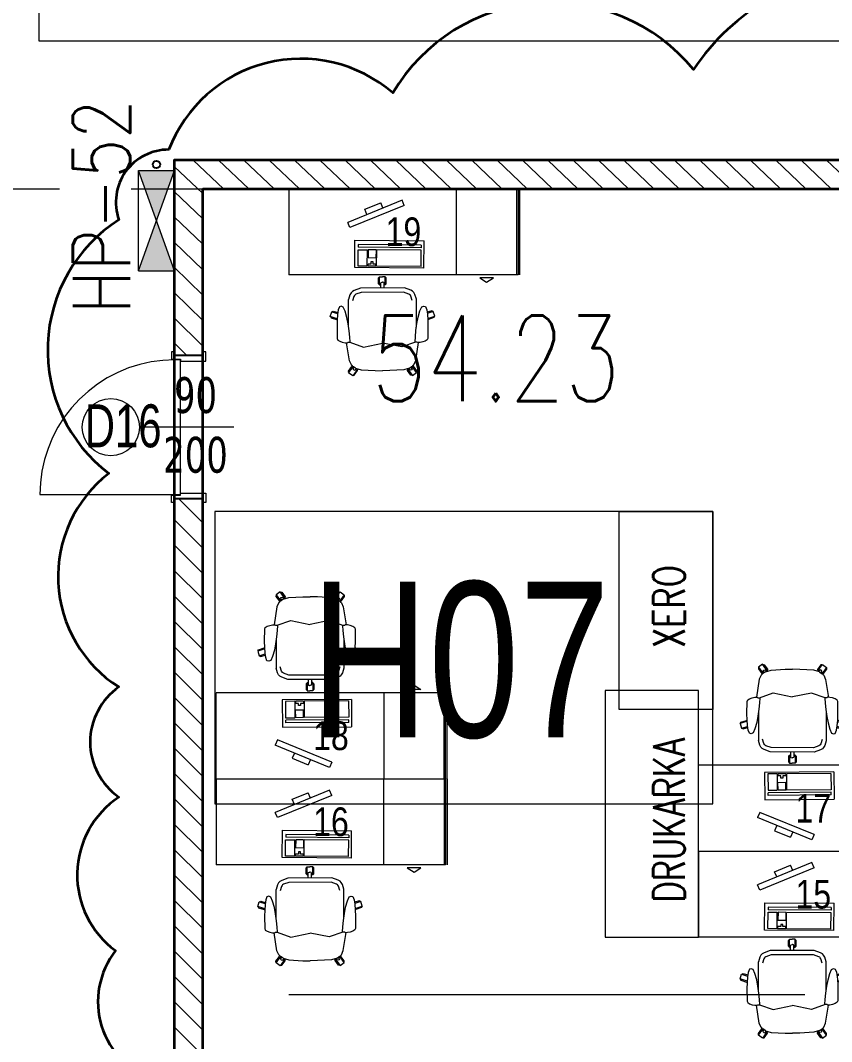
# Model space of a CAD drawing. Extents: x 6529560 to 6558080, y 5579316 to 5588131.
# Drawn here: x 6543618.21 to 6543623.87, y 5579568.52 to 5579575.64 of the extents above; entities that cross this region are included whole.
import ezdxf
from ezdxf.enums import TextEntityAlignment as Align

# ---------------------------------------------------------------- set-up
doc = ezdxf.new("R2010")
doc.units = 0
doc.header["$MEASUREMENT"] = 0
for name, pattern in [('1$0$0$5', [1.5, 1, -0.5]), ('ACAD_ISO10W100', [18, 12, -3, 0, -3]), ('GR_SOLID', [0])]:
    doc.linetypes.add(name, pattern=pattern)
doc.layers.get('0').update_dxf_attribs({"color": 2, "linetype": 'CONTINUOUS', "lineweight": 5})
doc.layers.get('Defpoints').update_dxf_attribs({"linetype": 'CONTINUOUS'})
for name, color, linetype, lineweight in [('_AS_hydrantowa_opis', 7, 'CONTINUOUS', 25), ('_AS_hydrantowa_szafki', 240, 'CONTINUOUS', 25), ('_AS_WH_hydrant', 1, 'CONTINUOUS', 15), ('arch_drzwi i okna', 4, 'CONTINUOUS', 15), ('arch_drzwi i okna_znaczniki', 130, 'CONTINUOUS', 9), ('arch_meble', 5, 'GR_SOLID', 13), ('arch_opisy', 20, 'CONTINUOUS', 13), ('arch_osie', 181, 'CONTINUOUS', 5), ('arch_powierzchnia', 6, 'CONTINUOUS', 35), ('arch_samochody', 10, 'CONTINUOUS', 15), ('arch_sciany murowane wewnetrzne', 20, 'CONTINUOUS', 25), ('arch_sciany wewnetrzne murowane wypelnienie', 20, 'CONTINUOUS', 15), ('arch_zadaszenie krawedzie', 12, 'CONTINUOUS', 18), ('AUSSENMASSE_N3', 7, 'GR_SOLID', 18)]:
    doc.layers.add(name, color=color, linetype=linetype, lineweight=lineweight)
doc.styles.add('KA_opisy_pionów', font='romans.shx', dxfattribs={"width": 0.8})
doc.styles.get("Standard").update_dxf_attribs({"font": 'arial.ttf', "width": 0.75})
doc.styles.add('styl1', font='romans.shx', dxfattribs={"width": 0.75})
doc.styles.add('TABELKA', font='tahoma.ttf', dxfattribs={"width": 0.8})

# ---------------------------------------------------------------- blocks, each defined once
blk = doc.blocks.new('tir')
at = {"layer": 'arch_samochody', "extrusion": (1.98125e-11, 3.45375842126e-05, 0.9999999994035778)}
blk.add_lwpolyline([(5470.780589298495, -1011.937312453941), (5470.780580478478, -1027.312312453899), (5472.980580478425, -1027.312313715928), (5472.98058929854, -1011.93731371619), (5470.780589298495, -1011.937312453941)], dxfattribs=at)
blk = doc.blocks.new('A$C6D4A2805')
at = {"layer": '_AS_WH_hydrant'}
h = blk.add_hatch(color=1, dxfattribs=at)
h.dxf.hatch_style = 1
h.paths.add_polyline_path([(350.0000645567197, -124.9997772218194), (699.9999280672055, 0.0005195129197091), (700.0000999062322, -249.999483399326)])
h.paths.add_polyline_path([(0, 0), (350.0000645567197, -124.9997772218194), (0.0002010460011661, -250.0000739567913)])
at = {"layer": '_AS_hydrantowa_szafki'}
blk.add_circle((742.5664636726724, -124.9994771748315), 26, dxfattribs=at)
at = {"layer": '_AS_WH_hydrant'}
for p, q in [((0, 0), (699.9999280672055, 0.0005195129197091)), ((0, 0), (700.0000999062322, -249.999483399326)), ((0, 0), (0.0002010460011661, -250.0000739567913)), ((0.0002010460011661, -250.0000739567913), (699.9999280672055, 0.0005195129197091)), ((699.9999280672055, 0.0005195129197091), (700.0001309881918, -249.999483399326)), ((700.0000999062322, -249.999483399326), (0.0002010460011661, -250.0000739567913))]:
    blk.add_line(p, q, dxfattribs=at)
blk = doc.blocks.new('biurko_nowe')
at = {"layer": 'arch_meble'}
for p, q in [((0, 0), (1.600001689977943, 0)), ((0, 0), (1.600001689977943, 0)), ((0, 0), (0, -0.6000006869435311)), ((1.600001689977943, 0), (1.600001689977943, -0.6000007493421436)), ((1.600001689977943, 0), (1.600001689977943, -0.6000007493421436)), ((0.7906813872978092, -0.0795829808339477), (0.4108569035306573, -0.2345217624679208)), ((0.8057896271347998, -0.1166200572624803), (0.4259651433676482, -0.2715588398277759)), ((0.5300683714449406, -0.1426927149295807), (0.6412534378468991, -0.0973378745839)), ((0.6563616786152126, -0.1343749519437551), (0.6412534378468991, -0.0973378745839)), ((0.8057896271347998, -0.1166200572624803), (0.7906813872978092, -0.0795829808339477)), ((0.5451766112819314, -0.1797297922894359), (0.5300683714449406, -0.1426927149295807)), ((0.4259651433676482, -0.2715588398277759), (0.4108569035306573, -0.2345217624679208)), ((0.4603331731632352, -0.550135612487793), (0.4618332730606199, -0.3596412800252438)), ((0.4618332730606199, -0.3596412800252438), (0.9444189127534627, -0.3634415324777365)), ((0.4830112457275391, -0.5403138743713499), (0.4839146528393031, -0.4255922874435783)), ((0.4839146528393031, -0.4255922874435783), (0.5489127179607749, -0.4261041330173612)), ((0.4841951122507453, -0.3899773471057415), (0.4840478664264083, -0.4086757907643915)), ((0.9240347743034362, -0.4121405882760883), (0.4840478664264083, -0.4086757907643915)), ((0.9241820201277732, -0.3934421446174383), (0.4841951122507453, -0.3899773471057415)), ((0.5480093117803336, -0.5408257190138102), (0.5489127179607749, -0.4261041330173612)), ((0.5539125697687269, -0.4261435056105256), (0.5534816356375813, -0.4808668773621321)), ((0.60891093313694, -0.4265766050666571), (0.5539125697687269, -0.4261435056105256)), ((0.60891093313694, -0.4265766050666571), (0.6084799990057946, -0.4812999768182636)), ((0.613007377833128, -0.5413375645875931), (0.6139107840135694, -0.4266159776598215)), ((0.923901560716331, -0.4290570849552751), (0.6139107840135694, -0.4266159776598215)), ((0.9241820201277732, -0.3934421446174383), (0.9240347743034362, -0.4121405882760883)), ((0.9429188137874007, -0.5539358640089631), (0.9444189127534627, -0.3634415324777365)), ((0.5534816356375813, -0.4808668773621321), (0.6084799990057946, -0.4812999768182636)), ((0.922998153604567, -0.543778670951724), (0.923901560716331, -0.4290570849552751)), ((0.9429188137874007, -0.5539358640089631), (0.4603331731632352, -0.550135612487793)), ((0.5480093117803336, -0.5408257190138102), (0.4830112457275391, -0.5403138743713499)), ((0.5530091635882854, -0.5408650916069746), (0.5531272813677788, -0.525865538045764)), ((0.6080075269564987, -0.5412981910631061), (0.5530091635882854, -0.5408650916069746)), ((0.5731266858056188, -0.5260230293497444), (0.5531272813677788, -0.525865538045764)), ((0.5732448045164347, -0.5110234748572112), (0.5731266858056188, -0.5260230293497444)), ((0.5882443580776453, -0.5111415935680271), (0.5732448045164347, -0.5110234748572112)), ((0.588126240298152, -0.5261411471292377), (0.5882443580776453, -0.5111415935680271)), ((0.608125644735992, -0.5262986375018955), (0.588126240298152, -0.5261411471292377)), ((0.6080075269564987, -0.5412981910631061), (0.608125644735992, -0.5262986375018955)), ((0.922998153604567, -0.543778670951724), (0.613007377833128, -0.5413375645875931)), ((1.600001689977943, -0.6000007493421436), (-9.313226e-10, -0.6000007493421436)), ((0.6264113476499916, -0.6229692585766315, 7.579553257383031), (0.6336949830874801, -0.6156529122963548, 7.579553257383031)), ((0.6265009650960565, -0.6629692073911428, 7.579553257383031), (0.6264113476499916, -0.6229692585766315, 7.579553257383031)), ((0.6336922273039818, -0.6144229136407376, 7.579553257383031), (0.6531382109969855, -0.6143793463706971, 7.579553257383031)), ((0.6338200001046062, -0.6714528417214752, 7.579553257383031), (0.6336922273039818, -0.6144229136407376, 7.579553257383031)), ((0.6725841946899891, -0.6143357791006565, 7.579553257383031), (0.6531382109969855, -0.6143793463706971, 7.579553257383031)), ((0.6727119665592909, -0.6713657071813941, 7.579553257383031), (0.6725841946899891, -0.6143357791006565, 7.579553257383031)), ((0.6799032967537642, -0.6228494131937623, 7.579553257383031), (0.6725869504734874, -0.6155657768249512, 7.579553257383031)), ((0.6799929141998291, -0.6628493620082736, 7.579553257383031), (0.6799032967537642, -0.6228494131937623, 7.579553257383031)), ((1.427901355549693, -0.6227659145370126), (1.332100294530391, -0.6227659145370126)), ((1.332100294530391, -0.6227659145370126), (1.380000825040042, -0.6529601151123643)), ((1.380000825040042, -0.6529601151123643), (1.427901355549693, -0.6227659145370126)), ((0.4561648229137063, -0.709611008875072, 7.579553257383031), (0.4436806784942747, -0.7167090056464076, 7.579553257383031)), ((0.4998385170474649, -0.693333100527525, 7.579553257383031), (0.4561648229137063, -0.709611008875072, 7.579553257383031)), ((0.8067901460453867, -0.6926453942433, 7.579553257383031), (0.4998385170474649, -0.693333100527525, 7.579553257383031)), ((0.6338173113763333, -0.670252843759954, 7.579553257383031), (0.6265009650960565, -0.6629692073911428, 7.579553257383031)), ((0.6338200001046062, -0.6714528417214752, 7.579553257383031), (0.6416599899530411, -0.6714352769777179, 7.579553257383031)), ((0.6416334407404066, -0.6595852915197611, 7.579553257383031), (0.6438002418726683, -0.6536904154345394, 7.579553257383031)), ((0.6417083386331797, -0.6930152494460345, 7.579553257383031), (0.6416334407404066, -0.6595852915197611, 7.579553257383031)), ((0.6438002418726683, -0.6536904154345394, 7.579553257383031), (0.6513157961890103, -0.651693569496274, 7.579553257383031)), ((0.6513157961890103, -0.651693569496274, 7.579553257383031), (0.65322180185467, -0.6516892993822694, 7.579553257383031)), ((0.65512780752033, -0.6516850292682648, 7.579553257383031), (0.65322180185467, -0.6516892993822694, 7.579553257383031)), ((0.6626522345468402, -0.6536481780931354, 7.579553257383031), (0.65512780752033, -0.6516850292682648, 7.579553257383031)), ((0.6648454274982214, -0.6595332864671946, 7.579553257383031), (0.6626522345468402, -0.6536481780931354, 7.579553257383031)), ((0.6649203253909945, -0.6929632443934679, 7.579553257383031), (0.6648454274982214, -0.6595332864671946, 7.579553257383031)), ((0.6727119665592909, -0.6713657071813941, 7.579553257383031), (0.664871976710856, -0.6713832719251513, 7.579553257383031)), ((0.6727092787623405, -0.6701657082885504, 7.579553257383031), (0.6799929141998291, -0.6628493620082736, 7.579553257383031)), ((0.850536341778934, -0.7087274445220828, 7.579553257383031), (0.8067901460453867, -0.6926453942433, 7.579553257383031)), ((0.8630521660670638, -0.7157694296911359, 7.579553257383031), (0.850536341778934, -0.7087274445220828, 7.579553257383031)), ((0.4269714895635844, -0.7394165266305209, 7.579553257383031), (0.4165554819628597, -0.7724599875509739, 7.579553257383031)), ((0.4169905940070749, -0.9666684418916702, 7.579553257383031), (0.4165554819628597, -0.7724599875509739, 7.579553257383031)), ((0.4345511896535755, -0.7258794941008091, 7.579553257383031), (0.4269714895635844, -0.7394165266305209, 7.579553257383031)), ((0.4436806784942747, -0.7167090056464076, 7.579553257383031), (0.4345511896535755, -0.7258794941008091, 7.579553257383031)), ((0.4545789733529091, -0.7513466076925397, 7.579553257383031), (0.4450884200632573, -0.7814541812986135, 7.579553257383031)), ((0.4586492236703635, -0.7440773081034422, 7.579553257383031), (0.4545789733529091, -0.7513466076925397, 7.579553257383031)), ((0.4620085526257754, -0.7407028917223215, 7.579553257383031), (0.4586492236703635, -0.7440773081034422, 7.579553257383031)), ((0.4688636939972639, -0.7368053263053298, 7.579553257383031), (0.4620085526257754, -0.7407028917223215, 7.579553257383031)), ((0.5052649648860097, -0.7232379699125886, 7.579553257383031), (0.4688636939972639, -0.7368053263053298, 7.579553257383031)), ((0.801497752778232, -0.7225742796435953, 7.579553257383031), (0.5052649648860097, -0.7232379699125886, 7.579553257383031)), ((0.8379594506695865, -0.7359783900901676, 7.579553257383031), (0.801497752778232, -0.7225742796435953, 7.579553257383031)), ((0.8448319882154464, -0.7398452004417777, 7.579553257383031), (0.8379594506695865, -0.7359783900901676, 7.579553257383031)), ((0.8482064045965672, -0.7432045293971897, 7.579553257383031), (0.8448319882154464, -0.7398452004417777, 7.579553257383031)), ((0.8523091860115528, -0.7504555182531476, 7.579553257383031), (0.8482064045965672, -0.7432045293971897, 7.579553257383031)), ((0.8619345519691705, -0.7805202640593052, 7.579553257383031), (0.8523091860115528, -0.7504555182531476, 7.579553257383031)), ((0.8722226545214653, -0.7248989185318351, 7.579553257383031), (0.8630521660670638, -0.7157694296911359, 7.579553257383031)), ((0.8798629352822899, -0.7384018516167999, 7.579553257383031), (0.8722226545214653, -0.7248989185318351, 7.579553257383031)), ((0.8904269011691212, -0.7713983077555895, 7.579553257383031), (0.8798629352822899, -0.7384018516167999, 7.579553257383031)), ((0.8908620132133364, -0.9656067620962858, 7.579553257383031), (0.8904269011691212, -0.7713983077555895, 7.579553257383031)), ((0.300511316396296, -0.8584681153297424, 7.579553257383031), (0.3102066656574607, -0.8535085590556263, 7.579553257383031)), ((0.3102066656574607, -0.8535085590556263, 7.579553257383031), (0.3419720167294145, -0.8637509895488619, 7.579553257383031)), ((0.3446501325815916, -0.8460713624954223, 7.579553257383031), (0.3398708021268249, -0.8776221890002489, 7.579553257383031)), ((0.3536297343671322, -0.8235611598938704, 7.579553257383031), (0.3446501325815916, -0.8460713624954223, 7.579553257383031)), ((0.3655329085886478, -0.8204944804310798, 7.579553257383031), (0.3536297343671322, -0.8235611598938704, 7.579553257383031)), ((0.3800249211490154, -0.8258320316672325, 7.579553257383031), (0.3655329085886478, -0.8204944804310798, 7.579553257383031)), ((0.3930380400270223, -0.8539829831570386, 7.579553257383031), (0.3800249211490154, -0.8258320316672325, 7.579553257383031)), ((0.4049865817651153, -0.8979463782161474, 7.579553257383031), (0.3930380400270223, -0.8539829831570386, 7.579553257383031)), ((0.9025579709559679, -0.8968316009268164, 7.579553257383031), (0.9143094001337885, -0.8528151074424386, 7.579553257383031)), ((0.9143094001337885, -0.8528151074424386, 7.579553257383031), (0.9271962475031614, -0.8246061289682984, 7.579553257383031)), ((0.9271962475031614, -0.8246061289682984, 7.579553257383031), (0.9416641984134912, -0.8192036943510174, 7.579553257383031)), ((0.9416641984134912, -0.8192036943510174, 7.579553257383031), (0.9535809941589832, -0.8222170062363147, 7.579553257383031)), ((0.9535809941589832, -0.8222170062363147, 7.579553257383031), (0.9626613706350327, -0.8446867475286126, 7.579553257383031)), ((0.9626613706350327, -0.8446867475286126, 7.579553257383031), (0.9675820274278522, -0.8762158416211605, 7.579553257383031)), ((0.9971378166228532, -0.8519695326685905, 7.579553257383031), (0.965418679639697, -0.8623541956767439, 7.579553257383031)), ((1.006855291314423, -0.856885596178472, 7.579553257383031), (0.9971378166228532, -0.8519695326685905, 7.579553257383031)), ((0.288981762714684, -0.891526254825294, 7.579553257383031), (0.2997171645984053, -0.8582120779901742, 7.579553257383031)), ((0.3381574796512723, -0.9073861399665474, 7.579553257383031), (0.288981762714684, -0.891526254825294, 7.579553257383031)), ((0.2901436202228069, -0.8919009706005454, 7.579553257383031), (0.2948532178997993, -0.9010931365191936, 7.579553257383031)), ((0.2948532178997993, -0.9010931365191936, 7.579553257383031), (0.3329308619722724, -0.9133678721264004, 7.579553257383031)), ((0.2997171645984053, -0.8582120779901742, 7.579553257383031), (0.3408044353127479, -0.871458795852959, 7.579553257383031)), ((0.3329308619722724, -0.9133678721264004, 7.579553257383031), (0.3379771271720529, -0.9107824219390749, 7.579553257383031)), ((0.3376576220616698, -0.916377292945981, 7.579553257383031), (0.3370841406285763, -0.95945874042809, 7.579553257383031)), ((0.3398708021268249, -0.8776221890002489, 7.579553257383031), (0.3376576220616698, -0.916377292945981, 7.579553257383031)), ((0.4135064724832774, -0.9425174575299023, 7.579553257383031), (0.4049865817651153, -0.8979463782161474, 7.579553257383031)), ((0.8942378824576735, -0.9414404090493917, 7.579553257383031), (0.9025579709559679, -0.8968316009268164, 7.579553257383031)), ((1.007648288272321, -0.8566260021179914, 7.579553257383031), (0.9666207861155272, -0.8700566934421659, 7.579553257383031)), ((0.9675820274278522, -0.8762158416211605, 7.579553257383031), (0.9699688414111733, -0.9149606395512819, 7.579553257383031)), ((0.9694287003949285, -0.9059718158096075, 7.579553257383031), (1.018532859161496, -0.8898917408660054, 7.579553257383031)), ((0.9746820693835616, -0.9119300683960317, 7.579553257383031), (0.9696242697536945, -0.9093672567978501, 7.579553257383031)), ((0.9699688414111733, -0.9149606395512819, 7.579553257383031), (0.9707353580743074, -0.9580390844494104, 7.579553257383031)), ((1.012704329565167, -0.8994848355650901, 7.579553257383031), (0.9746820693835616, -0.9119300683960317, 7.579553257383031)), ((1.018532859161496, -0.8898917408660054, 7.579553257383031), (1.007648288272321, -0.8566260021179914, 7.579553257383031)), ((1.017372691072523, -0.8902716599404811, 7.579553257383031), (1.012704329565167, -0.8994848355650901, 7.579553257383031)), ((0.3370841406285763, -0.95945874042809, 7.579553257383031), (0.3374083861708641, -1.046158339828252, 7.579553257383031)), ((0.4205356622114778, -0.9912418918684124, 7.579553257383031), (0.4135064724832774, -0.9425174575299023, 7.579553257383031)), ((0.4251740342006088, -1.035141665488481, 7.579553257383031), (0.4205356622114778, -0.9912418918684124, 7.579553257383031)), ((0.8829854736104606, -1.034115967340767, 7.579553257383031), (0.8874270897358655, -0.9901958517730236, 7.579553257383031)), ((0.8874270897358655, -0.9901958517730236, 7.579553257383031), (0.8942378824576735, -0.9414404090493917, 7.579553257383031)), ((0.9707353580743074, -0.9580390844494104, 7.579553257383031), (0.9707996044307947, -1.044739265926182, 7.579553257383031)), ((0.3374083861708641, -1.046158339828252, 7.579553257383031), (0.3419903367757797, -1.055948111228644, 7.579553257383031)), ((0.3419903367757797, -1.055948111228644, 7.579553257383031), (0.3556505953893065, -1.064967540092766, 7.579553257383031)), ((0.3556505953893065, -1.064967540092766, 7.579553257383031), (0.3733543073758483, -1.071057898923754, 7.579553257383031)), ((0.4271114841103554, -1.06970745511353, 7.579553257383031), (0.4251740342006088, -1.035141665488481, 7.579553257383031)), ((0.8812029277905821, -1.068690091371536, 7.579553257383031), (0.8829854736104606, -1.034115967340767, 7.579553257383031)), ((0.883498515933752, -1.070839903317391, 7.579553257383031), (0.8812029277905821, -1.068690091371536, 7.579553257383031)), ((0.9526418596506118, -1.063630018383264, 7.579553257383031), (0.9349656160920858, -1.069799643941223, 7.579553257383031)), ((0.9662615666165947, -1.054549470543861, 7.579553257383031), (0.9526418596506118, -1.063630018383264, 7.579553257383031)), ((0.9707996044307947, -1.044739265926182, 7.579553257383031), (0.9662615666165947, -1.054549470543861, 7.579553257383031)), ((0.3733543073758483, -1.071057898923754, 7.579553257383031), (0.392522550188005, -1.074704967439174, 7.579553257383031)), ((0.392522550188005, -1.074704967439174, 7.579553257383031), (0.4072745703160763, -1.075581920333206, 7.579553257383031)), ((0.4230444487184287, -1.200477058067917, 7.579553257383031), (0.4026814009994269, -1.075308873318135, 7.579553257383031)), ((0.4072745703160763, -1.075581920333206, 7.579553257383031), (0.413776564411819, -1.07199733890593, 7.579553257383031)), ((0.413776564411819, -1.07199733890593, 7.579553257383031), (0.4235053416341544, -1.071435539983212, 7.579553257383031)), ((0.4235053416341544, -1.071435539983212, 7.579553257383031), (0.4248255519196391, -1.07186753116548, 7.579553257383031)), ((0.4248255519196391, -1.07186753116548, 7.579553257383031), (0.4271114841103554, -1.06970745511353, 7.579553257383031)), ((0.4248255519196391, -1.07186753116548, 7.579553257383031), (0.5206508785486222, -1.104988018982112, 7.579553257383031)), ((0.5206508785486222, -1.104988018982112, 7.579553257383031), (0.653569950722158, -1.077570119872689, 7.579553257383031)), ((0.7878225585445762, -1.10438943747431, 7.579553257383031), (0.6547819655388594, -1.077567405067384, 7.579553257383031)), ((0.883498515933752, -1.070839903317391, 7.579553257383031), (0.7878225585445762, -1.10438943747431, 7.579553257383031)), ((0.8848167769610881, -1.070402001030743, 7.579553257383031), (0.883498515933752, -1.070839903317391, 7.579553257383031)), ((0.894547974690795, -1.070920201018452, 7.579553257383031), (0.8848167769610881, -1.070402001030743, 7.579553257383031)), ((0.8858558814972639, -1.199440157972276, 7.579553257383031), (0.9056578641757369, -1.074181986041367, 7.579553257383031)), ((0.9010659642517566, -1.074475611560046, 7.579553257383031), (0.894547974690795, -1.070920201018452, 7.579553257383031)), ((0.9158139070495963, -1.073532566428184, 7.579553257383031), (0.9010659642517566, -1.074475611560046, 7.579553257383031)), ((0.9349656160920858, -1.069799643941223, 7.579553257383031), (0.9158139070495963, -1.073532566428184, 7.579553257383031)), ((0.4365509049966932, -1.230116909369826, 7.579553257383031), (0.4230444487184287, -1.200477058067917, 7.579553257383031)), ((0.8724823724478483, -1.229140232317149, 7.579553257383031), (0.8858558814972639, -1.199440157972276, 7.579553257383031)), ((0.4163970453664661, -1.273062224499881, 7.579553257383031), (0.4398345155641437, -1.240649592131376, 7.579553257383031)), ((0.4181150691583753, -1.283822443336248, 7.579553257383031), (0.4163970453664661, -1.273062224499881, 7.579553257383031)), ((0.4176326515153051, -1.284489498473703, 7.579553257383031), (0.4483242128044367, -1.242051182314753, 7.579553257383031)), ((0.4385707341134549, -1.232206945307552, 7.579553257383031), (0.4365509049966932, -1.230116909369826, 7.579553257383031)), ((0.440298741683364, -1.233608526177704, 7.579553257383031), (0.4385707341134549, -1.232206945307552, 7.579553257383031)), ((0.4398345155641437, -1.240649592131376, 7.579553257383031), (0.4450193755328656, -1.239820584654808, 7.579553257383031)), ((0.4426206657662988, -1.234463326632976, 7.579553257383031), (0.440298741683364, -1.233608526177704, 7.579553257383031)), ((0.4458367703482509, -1.241646148264408, 7.579553257383031), (0.4426206657662988, -1.234463326632976, 7.579553257383031)), ((0.4526255140081048, -1.242751568555831, 7.579553257383031), (0.4458367703482509, -1.241646148264408, 7.579553257383031)), ((0.4806455560028553, -1.257089924067258, 7.579553257383031), (0.445998702198267, -1.304996023885905, 7.579553257383031)), ((0.4487543841823936, -1.258429674431681, 7.579553257383031), (0.456020524725318, -1.245297964662313, 7.579553257383031)), ((0.4487543841823936, -1.258429674431681, 7.579553257383031), (0.4536479767411948, -1.264488734304904, 7.579553257383031)), ((0.4657714124768973, -1.252611527219414, 7.579553257383031), (0.4526255140081048, -1.242751568555831, 7.579553257383031)), ((0.4536479767411948, -1.264488734304904, 7.579553257383031), (0.4609042862430215, -1.267292487435042, 7.579553257383031)), ((0.4569128407165409, -1.302361561916768, 7.579553257383031), (0.4803457343950868, -1.269920564256608, 7.579553257383031)), ((0.4609042862430215, -1.267292487435042, 7.579553257383031), (0.4661164823919535, -1.263800796121358, 7.579553257383031)), ((0.4657714124768973, -1.252611527219414, 7.579553257383031), (0.505728516727686, -1.264642051421105, 7.579553257383031)), ((0.4661164823919535, -1.263800796121358, 7.579553257383031), (0.472690754570067, -1.254706882871687, 7.579553257383031)), ((0.4803457343950868, -1.269920564256608, 7.579553257383031), (0.478708035312593, -1.259768927469849, 7.579553257383031)), ((0.505728516727686, -1.264642051421105, 7.579553257383031), (0.6037406260147691, -1.269882482476532, 7.579553257383031)), ((0.6037406260147691, -1.269882482476532, 7.579553257383031), (0.6546074729412795, -1.270171814598143, 7.579553257383031)), ((0.7054725140333176, -1.269654558040201, 7.579553257383031), (0.6546074729412795, -1.270171814598143, 7.579553257383031)), ((0.8034601574763655, -1.263975002802908, 7.579553257383031), (0.7054725140333176, -1.269654558040201, 7.579553257383031)), ((0.8433629525825381, -1.251765557564795, 7.579553257383031), (0.8034601574763655, -1.263975002802908, 7.579553257383031)), ((0.8285090262070298, -1.25631055701524, 7.579553257383031), (0.8633701922371984, -1.304060929454863, 7.579553257383031)), ((0.8288663364946842, -1.269139725714921, 7.579553257383031), (0.8304585311561822, -1.258980852551758, 7.579553257383031)), ((0.8524443581700325, -1.301475398242473, 7.579553257383031), (0.8288663364946842, -1.269139725714921, 7.579553257383031)), ((0.8430680241435766, -1.262956260703504, 7.579553257383031), (0.8364530690014362, -1.25389189645648, 7.579553257383031)), ((0.8482958143576979, -1.266424560919404, 7.579553257383031), (0.8430680241435766, -1.262956260703504, 7.579553257383031)), ((0.8433629525825381, -1.251765557564795, 7.579553257383031), (0.8564645387232303, -1.241846792399883, 7.579553257383031)), ((0.8555394867435097, -1.263588321395218, 7.579553257383031), (0.8482958143576979, -1.266424560919404, 7.579553257383031)), ((0.8604058809578418, -1.257507394999265, 7.579553257383031), (0.853080972097814, -1.244408375583589, 7.579553257383031)), ((0.8604058809578418, -1.257507394999265, 7.579553257383031), (0.8555394867435097, -1.263588321395218, 7.579553257383031)), ((0.8564645387232303, -1.241846792399883, 7.579553257383031), (0.8632482606917619, -1.240710964426398, 7.579553257383031)), ((0.8916440708562731, -1.283427505753934, 7.579553257383031), (0.8607626585289835, -1.241127138957381, 7.579553257383031)), ((0.8632482606917619, -1.240710964426398, 7.579553257383031), (0.8664321480318903, -1.233513804152607, 7.579553257383031)), ((0.8692459901794791, -1.239687522873282, 7.579553257383031), (0.8640574673190712, -1.238881756551563, 7.579553257383031)), ((0.8664321480318903, -1.233513804152607, 7.579553257383031), (0.8687502183020114, -1.232648607343435, 7.579553257383031)), ((0.8687502183020114, -1.232648607343435, 7.579553257383031), (0.870471928268671, -1.231239297427237, 7.579553257383031)), ((0.8928284607827663, -1.271994809620082, 7.579553257383031), (0.8692459901794791, -1.239687522873282, 7.579553257383031)), ((0.870471928268671, -1.231239297427237, 7.579553257383031), (0.8724823724478483, -1.229140232317149, 7.579553257383031)), ((0.8911586692556738, -1.282762618735432, 7.579553257383031), (0.8928284607827663, -1.271994809620082, 7.579553257383031)), ((0.445998702198267, -1.304996023885905, 7.579553257383031), (0.4176326515153051, -1.284489498473703, 7.579553257383031)), ((0.4512343863025308, -1.3032763376832, 7.579553257383031), (0.4569128407165409, -1.302361561916768, 7.579553257383031)), ((0.8581268545240163, -1.302364720962941, 7.579553257383031), (0.8524443581700325, -1.301475398242473, 7.579553257383031)), ((0.8633701922371984, -1.304060929454863, 7.579553257383031), (0.8916440708562731, -1.283427505753934, 7.579553257383031))]:
    blk.add_line(p, q, dxfattribs=at)
at = {"layer": 'arch_meble', "extrusion": (0, 0, -1)}
for p, q in [((1.170000562444329, -0.6000003749504687), (1.170001093298196, 3.753229976e-07)), ((1.170001093298196, 3.753229976e-07), (1.590001618489623, 3.7252903e-09)), ((1.590001618489623, 3.7252903e-09), (1.590001087635755, -0.6000007465481759)), ((1.610001761466264, 3.7252903e-09), (1.610002292320132, -0.6000007465481759)), ((1.170001093298196, -3.753229976e-07), (1.590001618489623, -3.7252903e-09)), ((1.590001087635755, -0.6000007465481759), (1.170000562444329, -0.6000003749504687))]:
    blk.add_line(p, q, dxfattribs=at)

msp = doc.modelspace()

# ---------------------------------------------------------------- hatches: boundary and pattern name
at = {"layer": 'arch_sciany wewnetrzne murowane wypelnienie'}
h = msp.add_hatch(dxfattribs=at)
h.set_pattern_fill('ANSI31', color=256, angle=90)
h.set_pattern_definition([(135, (0, 0), (-0.0883883476483185, -0.0883883476483184), [])])
h.paths.add_polyline_path([(6543624.982224972, 5579574.670157204), (6543624.982224972, 5579574.470157203), (6543619.482244809, 5579574.470157203), (6543619.48224539, 5579573.305510328), (6543619.282244804, 5579573.305510333), (6543619.282108102, 5579574.669575297)])
h.paths.add_polyline_path([(6543619.2822448, 5579567.186850012), (6543619.482244801, 5579567.18685001), (6543619.482244762, 5579563.220218491), (6543624.982245376, 5579563.220152639), (6543624.982243226, 5579563.020157201), (6543619.282244769, 5579563.020157221)])
h.paths.add_polyline_path([(6543619.282184153, 5579568.186935897), (6543619.4822448, 5579568.186935897), (6543619.4822448, 5579572.304130862), (6543619.282184153, 5579572.304130862)])

# ---------------------------------------------------------------- linework, layer by layer
at = {"layer": 'arch_drzwi i okna', "extrusion": (0, 0, -1)}
for points in [[(-6543619.282244804, 5579573.330510331), (-6543619.264244805, 5579573.330510331), (-6543619.264244808, 5579573.28051033), (-6543619.326744809, 5579573.280510332), (-6543619.326744799, 5579573.265510332), (-6543619.5022448, 5579573.265510337), (-6543619.502244809, 5579573.330510337), (-6543619.482244804, 5579573.330510327)], [(-6543619.285744811, 5579573.275510329), (-6543619.203818403, 5579573.271933347), (-6543619.122515512, 5579573.26122962), (-6543619.042454902, 5579573.243480606), (-6543618.964245872, 5579573.218821397), (-6543618.888483641, 5579573.187439653), (-6543618.815744813, 5579573.14957421), (-6543618.746582964, 5579573.105513256), (-6543618.681524455, 5579573.05559211), (-6543618.621064426, 5579573.000190707), (-6543618.565663032, 5579572.939730686), (-6543618.51574189, 5579572.874672181), (-6543618.47168092, 5579572.805510336), (-6543618.433815481, 5579572.7327715), (-6543618.402433748, 5579572.657009264), (-6543618.377774529, 5579572.578800236), (-6543618.360025523, 5579572.498739623), (-6543618.349321791, 5579572.417436731), (-6543618.345744808, 5579572.335510331), (-6543619.32574481, 5579572.335510333), (-6543619.325744807, 5579573.275510332), (-6543619.285744811, 5579573.275510329), (-6543619.285744811, 5579572.33551033)]]:
    msp.add_lwpolyline(points, dxfattribs=at)
at = {"layer": 'arch_drzwi i okna'}
msp.add_lwpolyline([(6543619.2822448, 5579572.280510331), (6543619.264244797, 5579572.280510332), (6543619.264244808, 5579572.330510333), (6543619.326744808, 5579572.330510337), (6543619.32674481, 5579572.345510334), (6543619.502244809, 5579572.345510338), (6543619.502244804, 5579572.280510336), (6543619.4822448, 5579572.280510327)], dxfattribs=at)
at = {"layer": 'arch_drzwi i okna_znaczniki'}
msp.add_line((6543619.699043039, 5579572.805510331), (6543619.04032365, 5579572.80551033), dxfattribs=at)
msp.add_circle((6543618.840323651, 5579572.805510333, 6.481250268612188), 0.1999999999999998, dxfattribs=at)
at = {"layer": 'arch_meble'}
for points in [[(6543622.38789736, 5579572.215776895), (6543623.040895722, 5579572.215776895), (6543623.040895722, 5579570.834807093), (6543622.38789736, 5579570.834807093)], [(6543622.289264547, 5579569.245158451), (6543622.942262908, 5579569.245158451), (6543622.942262908, 5579570.966980717), (6543622.289264547, 5579570.966980717)]]:
    msp.add_lwpolyline(points, close=True, dxfattribs=at)
at = {"layer": 'arch_opisy'}
msp.add_lwpolyline([(6543619.566480892, 5579570.175153738), (6543623.040895722, 5579570.175153738), (6543623.040895722, 5579572.215776895), (6543619.566480892, 5579572.215776895)], close=True, dxfattribs=at)
at = {"layer": 'arch_osie', "linetype": 'ACAD_ISO10W100', "ltscale": 0.3, "extrusion": (-4.9483178e-09, -8.026501e-10, 1)}
for points in [[(6543620.082240399, 5579574.469910245), (6543634.682240374, 5579574.470170597)], [(6543620.082240363, 5579568.845170601), (6543634.682240362, 5579568.845170602)]]:
    msp.add_lwpolyline(points, dxfattribs=at)
at = {"layer": 'arch_powierzchnia'}
for points in [[(6543577.007403296, 5579585.295135099), (6543613.982265789, 5579585.295127814), (6543613.982265789, 5579579.895157201), (6543625.58226567, 5579579.896341481), (6543625.58222495, 5579574.670218493), (6543619.2821081, 5579574.66958712), (6543619.282244769, 5579563.020157221), (6543625.582265727, 5579563.020800422), (6543625.582265729, 5579518.14520321), (6543577.007172231, 5579518.145210508)], [(6543619.482244809, 5579574.469757453), (6543624.982224972, 5579574.470157203), (6543624.982265787, 5579574.270157239), (6543625.582265781, 5579574.270218501), (6543625.582224941, 5579569.045218502), (6543624.982224959, 5579569.045157237), (6543624.982265791, 5579568.645157243), (6543625.581978634, 5579568.645218473), (6543625.582224947, 5579563.420218495), (6543624.982224957, 5579563.420157234), (6543624.982245376, 5579563.220103136), (6543622.142244804, 5579563.220186643), (6543622.142244829, 5579568.450188481), (6543619.482244783, 5579568.450188487)]]:
    msp.add_lwpolyline(points, close=True, dxfattribs=at)
msp.add_lwpolyline([(6543626.752669695, 5579571.853820169, 0.52056705), (6543626.496310302, 5579573.50801152, 0.52056705), (6543625.983292034, 5579574.556461689, 0.52056705), (6543625.400493696, 5579575.37192293, 0.52056705), (6543622.906080872, 5579575.301966205, 0.52056705), (6543620.807887064, 5579575.138934005, 0.52056705), (6543619.246071375, 5579574.742762757, 0.52056705), (6543618.896272578, 5579574.253516036, 0.52056705), (6543618.826193025, 5579572.48283022, 0.52056705), (6543618.896272578, 5579570.991821189, 0.52056705), (6543618.896272578, 5579570.223047807, 0.52056705), (6543618.872912727, 5579569.15132877, 0.52056705), (6543619.15263197, 5579568.242641934, 0.52056705)], format="xyb", dxfattribs=at)
at = {"layer": 'arch_sciany murowane wewnetrzne'}
for points in [[(6543624.982224972, 5579574.670157204), (6543624.982224972, 5579574.470157203), (6543619.482244809, 5579574.470157203), (6543619.48224539, 5579573.305510328), (6543619.282244804, 5579573.305510333), (6543619.282108102, 5579574.669575297)], [(6543619.282184153, 5579568.186935897), (6543619.4822448, 5579568.186935897), (6543619.4822448, 5579572.304130862), (6543619.282184153, 5579572.304130862)]]:
    msp.add_lwpolyline(points, close=True, dxfattribs=at)
at = {"layer": 'arch_zadaszenie krawedzie', "linetype": '1$0$0$5'}
msp.add_lwpolyline([(6543516.982245429, 5579574.469757453), (6543625.582240292, 5579574.469757453)], dxfattribs=at)

# ---------------------------------------------------------------- block references
at = {"xscale": -1, "rotation": 90.00000051791179}
msp.add_blockref('tir', (6542606.403866288, 5585048.481085496, 19.77409856877313), dxfattribs=at)
at = {"layer": '_AS_WH_hydrant', "xscale": 0.001000000005999, "yscale": 0.001000000005999, "zscale": 0.001000000005999, "rotation": 90}
msp.add_blockref('A$C6D4A2805', (6543619.033651438, 5579573.897010783, 13.8427234890071), dxfattribs=at)
at = {"layer": 'arch_meble'}
for p in [(6543620.082240399, 5579574.469910245), (6543619.576481495, 5579570.351101579), (6543622.942262908, 5579569.845159138)]:
    msp.add_blockref('biurko_nowe', p, dxfattribs=at)
at = {"layer": 'arch_meble', "xscale": -1, "rotation": 180}
for p in [(6543619.576481495, 5579570.351101579), (6543622.942262908, 5579569.845159138)]:
    msp.add_blockref('biurko_nowe', p, dxfattribs=at)

# ---------------------------------------------------------------- texts
at = {"color": 1, "width": 0.8}
for s, p in [('19', (6543620.882240399, 5579574.169910246)), ('18', (6543620.376481495, 5579570.651101579)), ('17', (6543623.742262908, 5579570.145159137)), ('16', (6543620.376481495, 5579570.051101579)), ('15', (6543623.742262908, 5579569.545159138))]:
    msp.add_text(s, height=0.2, dxfattribs=at).set_placement(p, align=Align.MIDDLE_CENTER)
at = {"layer": '_AS_hydrantowa_opis', "insert": (6543618.574752136, 5579573.597035847, 27.7223036908015), "char_height": 0.400000002399605, "width": 16.56106676601671, "attachment_point": 1, "rotation": 89.99999999999989, "style": 'KA_opisy_pionów'}
msp.add_mtext('HP-52', dxfattribs=at)
at = {"layer": 'arch_drzwi i okna_znaczniki', "width": 0.6964285714000003}
msp.add_text('D16', height=0.3, rotation=359.9962893930091, dxfattribs=at).set_placement((6543618.658515872, 5579572.664894032, -6.616177291656282))
at = {"layer": 'arch_drzwi i okna_znaczniki', "insert": (6543619.206147521, 5579573.154883742, 35.70309584340286), "char_height": 0.25, "attachment_point": 1, "style": 'TABELKA'}
msp.add_mtext_dynamic_manual_height_columns(' 90\\P200', width=2.624355469830334, gutter_width=1.82756919413805, heights=[0], dxfattribs=at)
at = {"layer": 'arch_meble', "char_height": 0.219308303296566, "attachment_point": 1, "rotation": 90, "style": 'styl1'}
for s, insert in [('XERO', (6543622.62531351, 5579571.264394424)), ('DRUKARKA', (6543622.62531351, 5579569.487352221))]:
    msp.add_mtext_dynamic_manual_height_columns(s, width=0.65299834869802, gutter_width=1.82756919413805, heights=[0], dxfattribs=dict(at, insert=insert))
at = {"layer": 'AUSSENMASSE_N3', "color": 7, "width": 0.75}
msp.add_text('H07', height=1.085935372915119, dxfattribs=at).set_placement((6543620.235349132, 5579570.640792326, 0.0368577932013867))
at = {"layer": 'Defpoints', "insert": (6543620.658496366, 5579573.585891589, 6.503602757693104), "char_height": 0.6, "attachment_point": 1, "style": 'styl1'}
msp.add_mtext_dynamic_manual_height_columns('54.23', width=1.902558295056223, gutter_width=12.5, heights=[0], dxfattribs=at)

doc.saveas('drawing.dxf')
